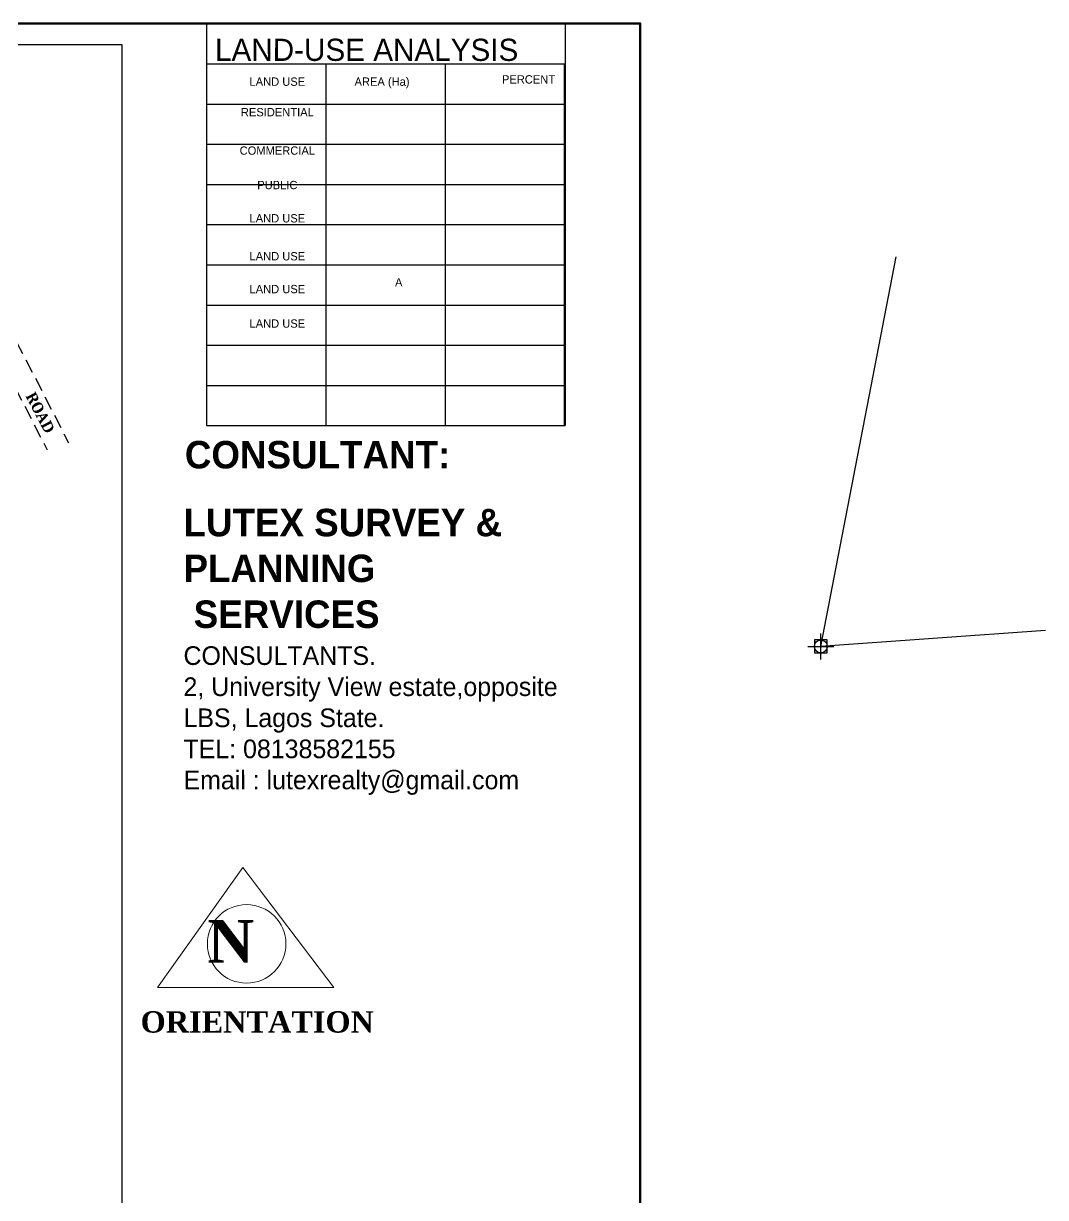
# Model space of a CAD drawing. Header units: metres. Extents: x 527079 to 600981, y 729644 to 782828.
# Drawn here: x 598267 to 598820, y 731607 to 732242 of the extents above; entities that cross this region are included whole.
import ezdxf

# ---------------------------------------------------------------- set-up
doc = ezdxf.new("R2010")
doc.units = ezdxf.units.M
doc.header["$MEASUREMENT"] = 0
doc.header["$PDMODE"] = 98
doc.header["$PDSIZE"] = 7
doc.linetypes.add('DASHED', pattern=[0.75, 0.5, -0.25])
doc.layers.add('RESIDENTIAL', color=28, linetype='Continuous', lineweight=13)
doc.layers.add('structure', color=7, linetype='Continuous')

# ---------------------------------------------------------------- blocks, each defined once
blk = doc.blocks.new('*T1')
at = {"color": 0, "linetype": 'ByBlock', "lineweight": -2, "transparency": 16777216}
for p, q in [((0, 0), (193.88, 0)), ((0, 0), (0, -217.55)), ((193.88, 0), (193.88, -217.55)), ((0, -21.84), (193.88, -21.84)), ((64.5, -21.84), (64.5, -217.55)), ((129, -21.84), (129, -217.55)), ((193.51, -21.84), (193.51, -217.55)), ((0, -43.58), (193.88, -43.58)), ((0, -65.33), (193.88, -65.33)), ((0, -87.08), (193.88, -87.08)), ((0, -108.82), (193.88, -108.82)), ((0, -130.57), (193.88, -130.57)), ((0, -152.31), (193.88, -152.31)), ((0, -174.06), (193.88, -174.06)), ((0, -195.8), (193.88, -195.8)), ((0, -217.55), (193.88, -217.55))]:
    blk.add_line(p, q, dxfattribs=at)

msp = doc.modelspace()

# ---------------------------------------------------------------- linework, layer by layer
at = {"lineweight": 70}
msp.add_lwpolyline([(597388.95501, 732242.45251), (598600.37502, 732242.45251), (598600.37502, 731320.90857), (597388.95501, 731312.40524)], close=True, dxfattribs=at)
msp.add_lwpolyline([(597420.42537, 732230.99953), (598319.81918, 732230.99953), (598319.81918, 731316.65691), (597420.42537, 731316.65691)], close=True)
at = {"linetype": 'DASHED', "ltscale": 15, "flags": 128}
for points, elevation in [([(598224.58104, 732139.32159), (598243.29974, 732108.32533), (598291.04194, 732015.59359)], 2.09), ([(598262.18683, 732045.34735), (598279.46621, 732011.78488)], 1.902)]:
    msp.add_lwpolyline(points, dxfattribs=dict(at, elevation=elevation))
at = {"layer": 'RESIDENTIAL', "linetype": 'ByBlock', "ltscale": 8.9}
for p, q in [((598385.37201, 731785.91739), (598339.08073, 731720.94209)), ((598434.55546, 731720.9295), (598385.37201, 731785.91739)), ((598339.08073, 731720.94209), (598434.55546, 731720.9295))]:
    msp.add_line(p, q, dxfattribs=at)
msp.add_circle((598387.37402, 731744.56532), 21.24358, dxfattribs=at)
at = {"layer": 'structure', "color": 3}
for p, q in [((598698.04346, 731905.48011), (598738.74593, 732116.1848)), ((598819.60414, 731914.01599), (598698.04346, 731905.48011))]:
    msp.add_line(p, q, dxfattribs=at)
msp.add_point((598698.04346, 731905.48011), dxfattribs=at)

# ---------------------------------------------------------------- block references
msp.add_blockref('*T1', (598365.75736, 732242.45251))

# ---------------------------------------------------------------- texts
at = {"attachment_point": 1}
for s, width, gutter_width, heights, insert, char_height, rotation in [('\\pxqc;{\\fCentury Gothic|b0|i0|c0|p34;LAND-USE ANALYSIS}', 233.5585008, 12.5, [-12.60367], (598335.55511, 732234.2181), 12, 359.99244299), ('\\pxqc;{\\fCentury Gothic|b0|i0|c0|p34;LAND USE}', 35.9613144, 12.5, [-4.72638], (598386.01863, 732213.24126), 4.5, 359.99244299), ('\\pxqc;{\\fCentury Gothic|b0|i0|c0|p34;AREA (Ha)}', 35.9613144, 12.5, [-6.00204], (598442.66392, 732213.24126), 4.5, 359.99244299), ('\\pxqc;{\\fCentury Gothic|b0|i0|c0|p34;PERCENT}', 35.9613144, 12.5, [-4.72638], (598521.91106, 732214.47555), 4.5, 359.99244299), ('\\pxqc;{\\fCentury Gothic|b0|i0|c0|p34;RESIDENTIAL}', 35.9613144, 12.5, [-4.72638], (598386.01863, 732196.72149), 4.5, 359.99244299), ('\\pxqc;{\\fCentury Gothic|b0|i0|c0|p34;COMMERCIAL}', 35.9613144, 12.5, [-4.72638], (598386.01863, 732175.95381), 4.5, 359.99244299), ('\\pxqc;{\\fCentury Gothic|b0|i0|c0|p34;PUBLIC}', 35.9613144, 12.5, [-4.72638], (598386.01863, 732157.31008), 4.5, 359.99244299), ('\\pxqc;{\\fCentury Gothic|b0|i0|c0|p34;LAND USE}', 35.9613144, 12.5, [-4.72638], (598386.01863, 732139.3205), 4.5, 359.99244299), ('{\\fCambria|b1|i0|c0|p18;EXISTING                                 ROAD}', 130.8108412, 1, [-6.10933], (598224.82502, 732135.10941), 6, 297.76256518), ('\\pxqc;{\\fCentury Gothic|b0|i0|c0|p34;LAND USE}', 35.9613144, 12.5, [-4.72638], (598386.01863, 732118.7888), 4.5, 359.99244299), ('\\pxqc;A', 30.3697849, 12.5, [-4.5], (598454.47869, 732104.67828), 4.5, 359.99244299), ('\\pxqc;{\\fCentury Gothic|b0|i0|c0|p34;LAND USE}', 35.9613144, 12.5, [-4.72638], (598386.01863, 732101.02447), 4.5, 359.99244299), ('\\pxqc;{\\fCentury Gothic|b0|i0|c0|p34;LAND USE}', 35.9613144, 12.5, [-4.72638], (598386.01863, 732082.38076), 4.5, 359.99244299)]:
    msp.add_mtext_dynamic_manual_height_columns(s, width=width, gutter_width=gutter_width, heights=heights, dxfattribs=dict(at, insert=insert, char_height=char_height, rotation=rotation))
at = {"layer": 'RESIDENTIAL', "color": 0, "linetype": 'ByBlock', "ltscale": 8.9, "attachment_point": 1, "rotation": 0.00261964}
for s, width, heights, insert, char_height in [('{\\fBankGothic Lt BT|b1|i0|c0|p34;CONSULTANT:}', 1062.266482, [-14.8714], (598353.95968, 732016.62181), 14.8713971), ('{\\fBodoni MT|b1|i0|c0|p18;LUTEX SURVEY & PLANNING\\P SERVICES\\fBodoni MT|b0|i0|c0|p18;\\H0.6783x;\\PCONSULTANTS.\\P2, University View estate,opposite LBS, Lagos State.\\PTEL: 08138582155\\P\\fBroadway|b0|i0|c0|p82;Email : lutexrealty@gmail.com}', 219.9222696, [-176.91756], (598353.21703, 731979.9069), 14.8713971), ('{\\fBatang|b1|i0|c0|p18;      N}', 1062.266482, [-23.13328], (598313.7435, 731757.48257), 23.1332844), ('{\\fBatang|b1|i0|c0|p18;ORIENTATION}', 1062.266482, [-11.56664], (598330.03434, 731708.11971), 11.5666422)]:
    msp.add_mtext_dynamic_manual_height_columns(s, width=width, gutter_width=0.00156, heights=heights, dxfattribs=dict(at, insert=insert, char_height=char_height))

doc.saveas('drawing.dxf')
